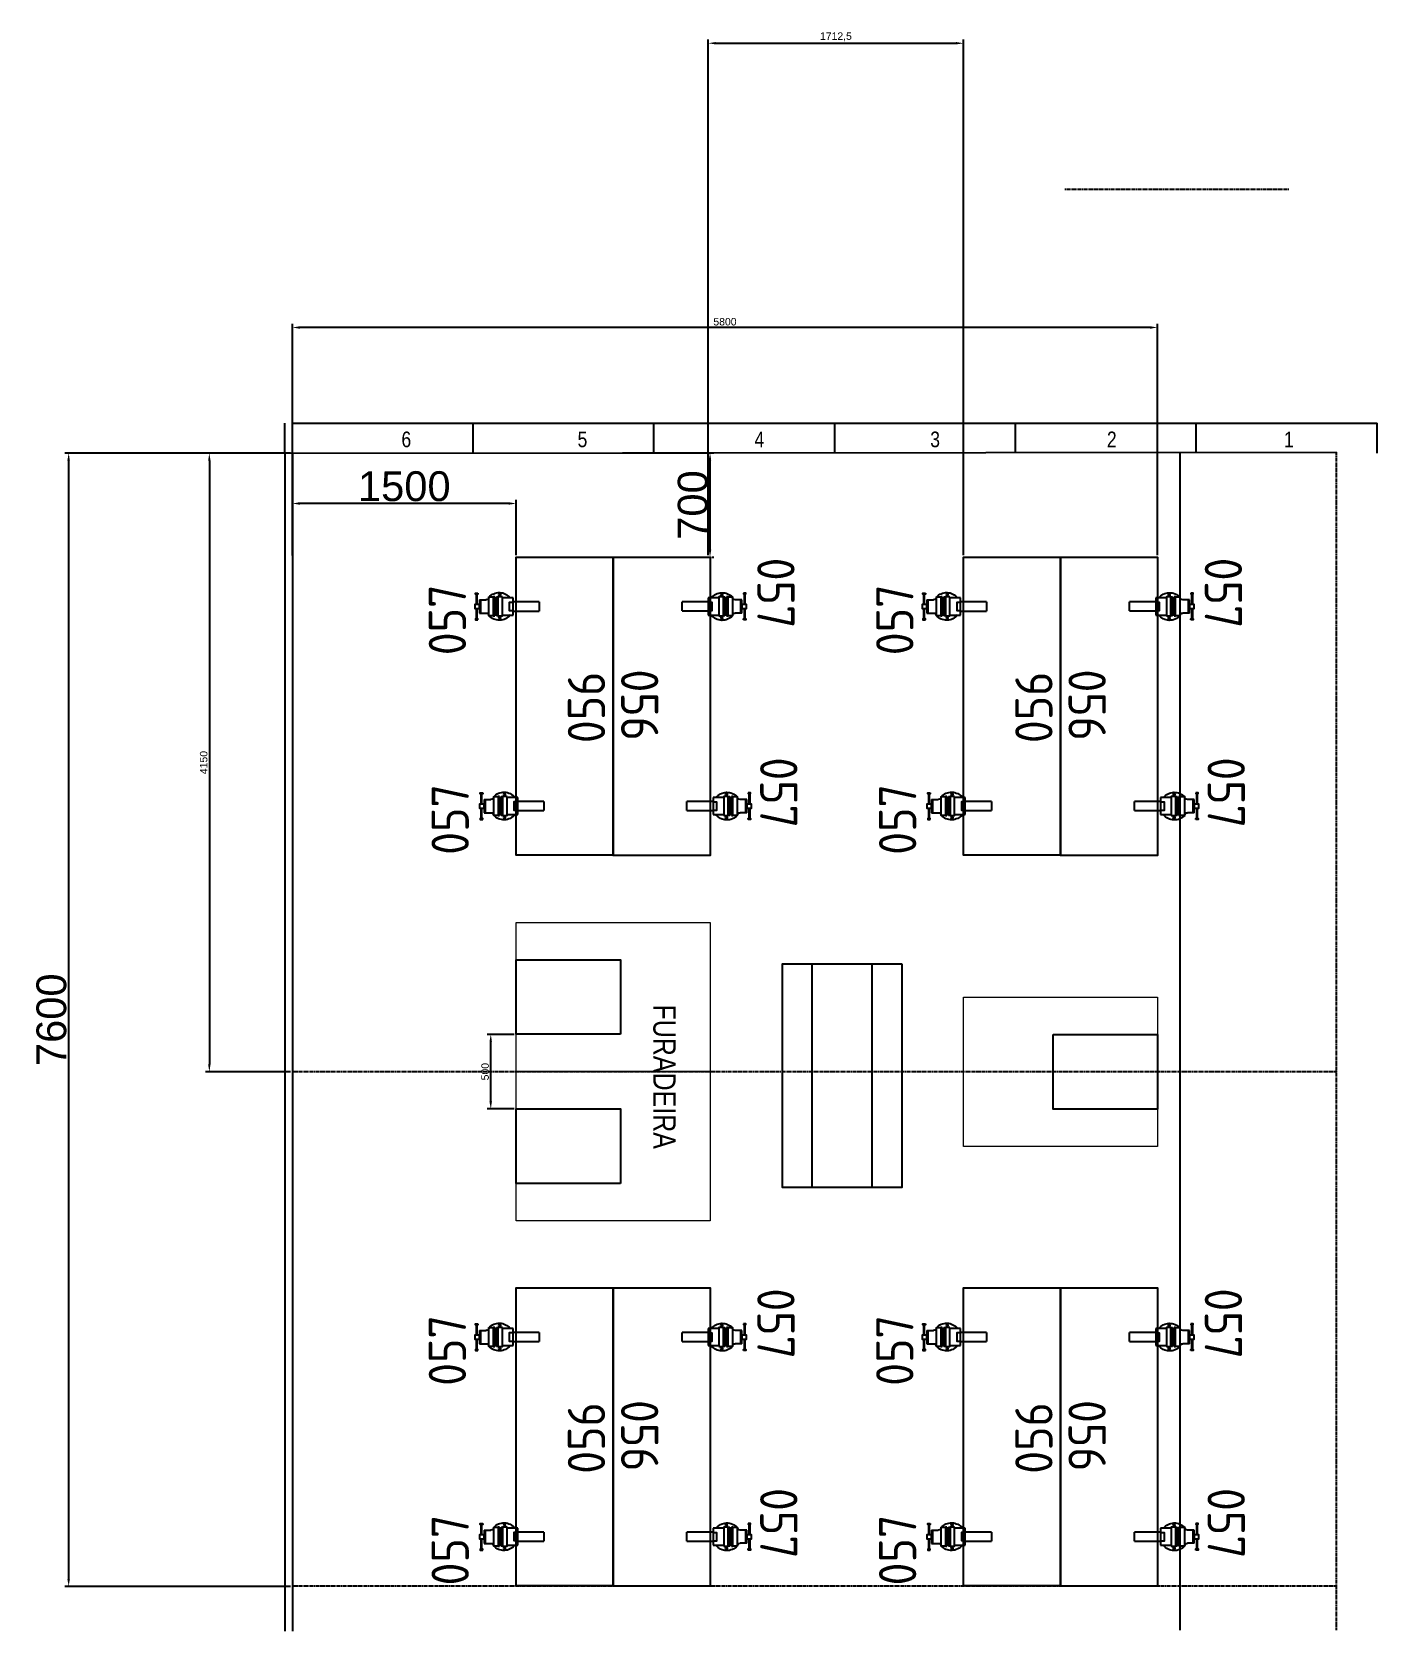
# Model space of a CAD drawing. Header units: millimetres. Extents: x 18768 to 1484868, y -11027 to 520152.
# Drawn here: x 1369951 to 1378969, y 295549 to 306273 of the extents above; entities that cross this region are included whole.
import ezdxf
from ezdxf.enums import TextEntityAlignment as Align

# ---------------------------------------------------------------- set-up
doc = ezdxf.new("R2010")
doc.units = ezdxf.units.MM
doc.linetypes.add('CENTER', pattern=[2.71, 2.2, -0.22, 0.07, -0.22])
doc.linetypes.add('DASHED2', pattern=[9.525, 6.35, -3.175])
for name, color, linetype in [('A Construir', 1, 'Continuous'), ('L025-TEXTO', 7, 'Continuous'), ('L035-ARRANJO-EXISTENTE', 180, 'Continuous'), ('L035-TEXTO', 40, 'Continuous'), ('LCENTRO', 1, 'CENTER'), ('PAREDES', 7, 'Continuous')]:
    doc.layers.add(name, color=color, linetype=linetype)
doc.styles.add('ISO-CP--25', font='isocp.shx', dxfattribs={"height": 250})
doc.styles.get("Standard").update_dxf_attribs({"font": 'arial.ttf'})
doc.dimstyles.new('Anotativo', dxfattribs={"dimscale": 0, "dimtxt": 2.5, "dimasz": 2.5, "dimexe": 1.25, "dimexo": 0.625, "dimtad": 1, "dimtxsty": 'Standard', "dimcen": 2.5, "dimadec": 0, "dimazin": 0, "dimtfac": 1, "dimtmove": 0, "dimatfit": 3, "dimfxl": 1, "dimarcsym": 0})

# ---------------------------------------------------------------- blocks, each defined once
blk = doc.blocks.new('BL_SENAI_id9310100290')
at = {"layer": 'L035-ARRANJO-EXISTENTE', "color": 0}
for p, q in [((-340, 112), (-340, 227)), ((-340, 227), (-272, 227)), ((-228, 233), (-238, 233)), ((-238, 219), (-238, 106)), ((-228, 106), (-228, 233)), ((-217, 106), (-217, 233)), ((-217, 233), (-207, 233)), ((-207, 219), (-207, 106)), ((-515, 200), (-515, 139)), ((-515, 200), (-340, 200)), ((-340, 139), (-515, 139)), ((-272, 112), (-340, 112)), ((-178, 144), (-178, 195)), ((-114, 214), (-159, 214)), ((-114, 125), (-159, 125)), ((-121, 214), (-121, 125)), ((-114, 214), (-114, 125)), ((-238, 106), (-228, 106)), ((-207, 106), (-217, 106))]:
    blk.add_line(p, q, dxfattribs=at)
for points in [[(-268, 233), (-238, 233), (-238, 106), (-268, 106)], [(-178, 233), (-207, 233), (-207, 106), (-178, 106)], [(-104, 259), (-104, 252), (-88, 252), (-88, 259)], [(-340, 143), (-340, 197), (-314, 197), (-314, 143)], [(-114, 156), (-114, 183), (-83, 183), (-83, 156)], [(-104, 80), (-104, 86), (-88, 86), (-88, 80)]]:
    blk.add_lwpolyline(points, close=True, dxfattribs=at)
for points in [[(-99, 183), (-99, 252), (-92, 252), (-92, 183)], [(-92, 156), (-92, 86), (-99, 86), (-99, 156)]]:
    blk.add_lwpolyline(points, dxfattribs=at)
for centre in [(-250, 248), (-250, 92)]:
    blk.add_circle(centre, 7.45, dxfattribs=at)
for centre, radius, start, end in [((-247, 170), 92.8, 41.7386, 141.8707), ((-272, 231), 4.33, 270, 0), ((-159, 233), 19, 180, 270), ((-247, 170), 92.8, 218.1293, 318.2614), ((-272, 108), 4.33, 0, 90), ((-159, 106), 19, 90, 180)]:
    blk.add_arc(centre, radius, start, end, dxfattribs=at)
at = {"layer": 'L025-TEXTO', "style": 'ISO-CP--25'}
blk.add_attdef('rmp_mt_codmaterial', (15, 15), '', height=40, dxfattribs=at)
at = {"layer": 'L025-TEXTO', "style": 'ISO-CP--25', "flags": 1}
for tag in ['rmp_mt_nomeunid', 'rmp_mt_potencia', 'rmp_mt_cod']:
    blk.add_attdef(tag, (15, 15), '', height=40, dxfattribs=at)
blk = doc.blocks.new('BL_SENAI_id9320240650')
at = {"layer": 'L035-ARRANJO-EXISTENTE', "color": 0}
blk.add_lwpolyline([(-595, 399), (-595, -251), (1405, -251), (1405, 399)], close=True, dxfattribs=at)
at = {"layer": 'L025-TEXTO', "style": 'ISO-CP--25'}
blk.add_attdef('rmp_mt_codmaterial', (15, 15), '', height=40, dxfattribs=at)
at = {"layer": 'L025-TEXTO', "style": 'ISO-CP--25', "flags": 1}
for tag in ['rmp_mt_nomeunid', 'rmp_mt_potencia', 'rmp_mt_cod']:
    blk.add_attdef(tag, (15, 15), '', height=40, dxfattribs=at)
blk = doc.blocks.new('*D525')
at = {"layer": 'DEFPOINTS', "color": 0, "linetype": 'ByBlock', "lineweight": 15, "transparency": 16777216}
for p in [(1370197, 303449), (1371697, 303449), (1371697, 295849)]:
    blk.add_point(p, dxfattribs=at)
at = {"layer": 'PAREDES', "color": 0, "linetype": 'ByBlock', "lineweight": -2, "transparency": 16777216}
for p, q in [((1371684, 303449), (1370172, 303449)), ((1370197, 295899), (1370197, 303399)), ((1371684, 295849), (1370172, 295849))]:
    blk.add_line(p, q, dxfattribs=at)
at = {"layer": 'PAREDES', "color": 0, "linetype": 'ByBlock', "lineweight": 15, "transparency": 16777216}
for points in [[(1370188, 303399), (1370205, 303399), (1370197, 303449)], [(1370188, 295899), (1370205, 295899), (1370197, 295849)]]:
    blk.add_solid(points, dxfattribs=at)
at = {"layer": 'PAREDES', "color": 0, "linetype": 'ByBlock', "lineweight": 15, "transparency": 16777216, "insert": (1370082, 299649), "char_height": 200, "attachment_point": 5, "rotation": 90}
blk.add_mtext('7600', dxfattribs=at)
blk = doc.blocks.new('*D526')
at = {"layer": 'DEFPOINTS', "color": 0, "linetype": 'ByBlock', "lineweight": 15, "transparency": 16777216}
for p in [(1371697, 303111), (1371697, 302749), (1373197, 302751)]:
    blk.add_point(p, dxfattribs=at)
at = {"layer": 'PAREDES', "color": 0, "linetype": 'ByBlock', "lineweight": -2, "transparency": 16777216}
for p, q in [((1371697, 302762), (1371697, 303136)), ((1373147, 303111), (1371747, 303111)), ((1373197, 302764), (1373197, 303136))]:
    blk.add_line(p, q, dxfattribs=at)
at = {"layer": 'PAREDES', "color": 0, "linetype": 'ByBlock', "lineweight": 15, "transparency": 16777216}
for points in [[(1371747, 303120), (1371747, 303103), (1371697, 303111)], [(1373147, 303120), (1373147, 303103), (1373197, 303111)]]:
    blk.add_solid(points, dxfattribs=at)
at = {"layer": 'PAREDES', "color": 0, "linetype": 'ByBlock', "lineweight": 15, "transparency": 16777216, "insert": (1372447, 303226), "char_height": 200, "attachment_point": 5}
blk.add_mtext('1500', dxfattribs=at)
blk = doc.blocks.new('*D527')
at = {"layer": 'DEFPOINTS', "color": 0, "linetype": 'ByBlock', "lineweight": 15, "transparency": 16777216}
for p in [(1373897, 303451), (1374497, 303451), (1374497, 302751)]:
    blk.add_point(p, dxfattribs=at)
at = {"layer": 'PAREDES', "color": 0, "linetype": 'ByBlock', "lineweight": -2, "transparency": 16777216}
for p, q in [((1373909, 303451), (1374522, 303451)), ((1374497, 302801), (1374497, 303401)), ((1374509, 302751), (1374522, 302751))]:
    blk.add_line(p, q, dxfattribs=at)
at = {"layer": 'PAREDES', "color": 0, "linetype": 'ByBlock', "lineweight": 15, "transparency": 16777216}
for points in [[(1374488, 303401), (1374505, 303401), (1374497, 303451)], [(1374488, 302801), (1374505, 302801), (1374497, 302751)]]:
    blk.add_solid(points, dxfattribs=at)
at = {"layer": 'PAREDES', "color": 0, "linetype": 'ByBlock', "lineweight": 15, "transparency": 16777216, "insert": (1374382, 303101), "char_height": 200, "attachment_point": 5, "rotation": 90}
blk.add_mtext('700', dxfattribs=at)
blk = doc.blocks.new('*D793')
at = {"layer": 'A Construir', "color": 0, "linetype": 'ByBlock', "lineweight": -2, "transparency": 16777216}
for p, q in [((1371697, 302764), (1371697, 304317)), ((1377447, 304292), (1371747, 304292)), ((1377497, 302764), (1377497, 304317))]:
    blk.add_line(p, q, dxfattribs=at)
at = {"layer": 'A Construir', "color": 0, "linetype": 'ByBlock', "lineweight": 15, "transparency": 16777216}
for points in [[(1371747, 304300), (1371747, 304283), (1371697, 304292)], [(1377447, 304300), (1377447, 304283), (1377497, 304292)]]:
    blk.add_solid(points, dxfattribs=at)
at = {"layer": 'DEFPOINTS', "color": 0, "linetype": 'ByBlock', "lineweight": 15, "transparency": 16777216}
for p in [(1371697, 304292), (1371697, 302751), (1377497, 302751)]:
    blk.add_point(p, dxfattribs=at)
at = {"layer": 'A Construir', "color": 0, "linetype": 'ByBlock', "lineweight": 15, "transparency": 16777216, "insert": (1374597, 304330), "char_height": 50, "attachment_point": 5}
blk.add_mtext('5800', dxfattribs=at)
blk = doc.blocks.new('*D794')
at = {"layer": 'DEFPOINTS', "color": 0, "linetype": 'ByBlock', "lineweight": 15, "transparency": 16777216}
for p in [(1373027, 299551), (1373197, 299551, -50), (1373197, 299051)]:
    blk.add_point(p, dxfattribs=at)
at = {"layer": 'PAREDES', "color": 0, "linetype": 'ByBlock', "lineweight": -2, "transparency": 16777216}
for p, q in [((1373184, 299551), (1373002, 299551)), ((1373027, 299101), (1373027, 299501)), ((1373184, 299051), (1373002, 299051))]:
    blk.add_line(p, q, dxfattribs=at)
at = {"layer": 'PAREDES', "color": 0, "linetype": 'ByBlock', "lineweight": 15, "transparency": 16777216}
for points in [[(1373018, 299501), (1373035, 299501), (1373027, 299551)], [(1373018, 299101), (1373035, 299101), (1373027, 299051)]]:
    blk.add_solid(points, dxfattribs=at)
at = {"layer": 'PAREDES', "color": 0, "linetype": 'ByBlock', "lineweight": 15, "transparency": 16777216, "insert": (1372989, 299301), "char_height": 50, "attachment_point": 5, "rotation": 90}
blk.add_mtext('500', dxfattribs=at)
blk = doc.blocks.new('*D795')
at = {"layer": 'A Construir', "color": 0, "linetype": 'ByBlock', "lineweight": -2, "transparency": 16777216}
for p, q in [((1371684, 303449), (1371115, 303449)), ((1371140, 303399), (1371140, 299349)), ((1371684, 299299), (1371115, 299299))]:
    blk.add_line(p, q, dxfattribs=at)
at = {"layer": 'A Construir', "color": 0, "linetype": 'ByBlock', "lineweight": 15, "transparency": 16777216}
for points in [[(1371132, 303399), (1371148, 303399), (1371140, 303449)], [(1371132, 299349), (1371148, 299349), (1371140, 299299)]]:
    blk.add_solid(points, dxfattribs=at)
at = {"layer": 'DEFPOINTS', "color": 0, "linetype": 'ByBlock', "lineweight": 15, "transparency": 16777216}
for p in [(1371697, 303449), (1371140, 299299), (1371697, 299299)]:
    blk.add_point(p, dxfattribs=at)
at = {"layer": 'A Construir', "color": 0, "linetype": 'ByBlock', "lineweight": 15, "transparency": 16777216, "insert": (1371102, 301374), "char_height": 50, "attachment_point": 5, "rotation": 90}
blk.add_mtext('4150', dxfattribs=at)
blk = doc.blocks.new('*D797')
at = {"layer": 'A Construir', "color": 0, "linetype": 'ByBlock', "lineweight": -2, "transparency": 16777216}
for p, q in [((1374484, 302764), (1374484, 306223)), ((1374534, 306198), (1376147, 306198)), ((1376197, 302764), (1376197, 306223))]:
    blk.add_line(p, q, dxfattribs=at)
at = {"layer": 'A Construir', "color": 0, "linetype": 'ByBlock', "lineweight": 15, "transparency": 16777216}
for points in [[(1374534, 306206), (1374534, 306190), (1374484, 306198)], [(1376147, 306206), (1376147, 306190), (1376197, 306198)]]:
    blk.add_solid(points, dxfattribs=at)
at = {"layer": 'DEFPOINTS', "color": 0, "linetype": 'ByBlock', "lineweight": 15, "transparency": 16777216}
for p in [(1376197, 306198), (1374484, 302751), (1376197, 302751)]:
    blk.add_point(p, dxfattribs=at)
at = {"layer": 'A Construir', "color": 0, "linetype": 'ByBlock', "lineweight": 15, "transparency": 16777216, "insert": (1375341, 306241), "char_height": 50, "attachment_point": 5}
blk.add_mtext('1712,5', dxfattribs=at)

msp = doc.modelspace()

# ---------------------------------------------------------------- linework, layer by layer
at = {"color": 1, "linetype": 'DASHED2'}
for p, q in [((1376876.771, 305219.483), (1378376.774, 305219.483)), ((1378696.765, 295555.569), (1378696.765, 303455.569)), ((1378696.765, 299299.486), (1371696.771, 299299.486)), ((1378696.765, 295849.486), (1371696.771, 295849.486))]:
    msp.add_line(p, q, dxfattribs=at)
at = {"color": 1}
for p, q in [((1371646.771, 303449.486), (1371646.771, 303649.486)), ((1371696.771, 303449.486), (1371696.771, 303649.486)), ((1371696.771, 303449.486), (1371696.771, 303649.486)), ((1372908.771, 303449.486), (1372908.771, 303649.486)), ((1372908.771, 303449.486), (1372908.771, 303649.486)), ((1374120.771, 303449.486), (1374120.771, 303649.486)), ((1374120.771, 303449.486), (1374120.771, 303649.486)), ((1375332.771, 303449.486), (1375332.771, 303649.486)), ((1375332.771, 303449.486), (1375332.771, 303649.486)), ((1376544.771, 303449.486), (1376544.771, 303649.486)), ((1376544.771, 303449.486), (1376544.771, 303649.486)), ((1377756.771, 303449.486), (1377756.771, 303649.486)), ((1377756.771, 303449.486), (1377756.771, 303649.486)), ((1378968.771, 303449.486), (1378968.771, 303649.486)), ((1378968.771, 303449.486), (1378968.771, 303649.486))]:
    msp.add_line(p, q, dxfattribs=at)
for p, q in [((1371646.771, 303449.486), (1371646.771, 295549.486)), ((1371696.771, 303449.486), (1371696.771, 295549.486)), ((1377646.769, 303454.663), (1377646.769, 295554.663)), ((1375182.314, 298524.718), (1375182.314, 300024.718)), ((1375582.314, 300024.718), (1375582.314, 298524.718))]:
    msp.add_line(p, q)
at = {"elevation": -50}
msp.add_lwpolyline([(1373896.772, 299551.426), (1373196.772, 299551.426), (1373196.772, 300051.426), (1373896.772, 300051.426)], close=True, dxfattribs=at)
for points in [[(1375782.314, 300024.718), (1375782.314, 298524.718), (1374982.314, 298524.718), (1374982.314, 300024.718)], [(1376796.769, 299549.486), (1377496.769, 299549.486), (1377496.769, 299049.486), (1376796.769, 299049.486)], [(1373896.772, 298551.426), (1373196.772, 298551.426), (1373196.772, 299051.426), (1373896.772, 299051.426)]]:
    msp.add_lwpolyline(points, close=True)
at = {"layer": 'LCENTRO', "linetype": 'ByBlock', "lineweight": 15}
for points in [[(1374496.772, 299301.426), (1373196.772, 299301.426), (1373196.772, 300301.426), (1374496.772, 300301.426), (1374496.772, 299301.426)], [(1376196.769, 299799.486), (1377496.769, 299799.486), (1377496.769, 298799.486), (1376196.769, 298799.486), (1376196.769, 299799.486)], [(1374496.772, 298301.426), (1373196.772, 298301.426), (1373196.772, 299301.426), (1374496.772, 299301.426), (1374496.772, 298301.426)]]:
    msp.add_lwpolyline(points, dxfattribs=at)
at = {"layer": 'PAREDES'}
for p, q in [((1371696.771, 303649.486), (1378968.771, 303649.486)), ((1371646.771, 303449.486), (1378696.765, 303455.569))]:
    msp.add_line(p, q, dxfattribs=at)

# ---------------------------------------------------------------- block references
at = {"layer": 'L035-ARRANJO-EXISTENTE'}
ref = msp.add_blockref('BL_SENAI_id9320240650', (1373447.692, 301346.801), dxfattribs=dict(at, xscale=-1, rotation=270))
ref.add_attrib('rmp_mt_codmaterial', '056', dxfattribs={"layer": 'L025-TEXTO', "height": 250, "rotation": 90, "style": 'ISO-CP--25'}).set_placement((1373793.412, 301743.739), align=Align.CENTER)
ref = msp.add_blockref('BL_SENAI_id9320240650', (1374245.852, 302156.059), dxfattribs=dict(at, xscale=-1, rotation=90))
ref.add_attrib('rmp_mt_codmaterial', '056', dxfattribs={"layer": 'L025-TEXTO', "height": 250, "rotation": 270, "style": 'ISO-CP--25'}).set_placement((1373900.131, 301759.121), align=Align.CENTER)
ref = msp.add_blockref('BL_SENAI_id9320240650', (1376447.688, 301346.801), dxfattribs=dict(at, xscale=-1, rotation=270))
ref.add_attrib('rmp_mt_codmaterial', '056', dxfattribs={"layer": 'L025-TEXTO', "height": 250, "rotation": 90, "style": 'ISO-CP--25'}).set_placement((1376793.409, 301743.739), align=Align.CENTER)
ref = msp.add_blockref('BL_SENAI_id9320240650', (1377245.849, 302156.059), dxfattribs=dict(at, xscale=-1, rotation=90))
ref.add_attrib('rmp_mt_codmaterial', '056', dxfattribs={"layer": 'L025-TEXTO', "height": 250, "rotation": 270, "style": 'ISO-CP--25'}).set_placement((1376900.128, 301759.121), align=Align.CENTER)
ref = msp.add_blockref('BL_SENAI_id9310100290', (1374824.94, 302590.362), dxfattribs=dict(at, xscale=-1, rotation=180))
ref.add_attrib('rmp_mt_codmaterial', '057', dxfattribs={"layer": 'L025-TEXTO', "height": 250, "rotation": 270, "style": 'ISO-CP--25'}).set_placement((1374813.682, 302510.831), align=Align.CENTER)
ref = msp.add_blockref('BL_SENAI_id9310100290', (1377824.936, 302590.362), dxfattribs=dict(at, xscale=-1, rotation=180))
ref.add_attrib('rmp_mt_codmaterial', '057', dxfattribs={"layer": 'L025-TEXTO', "height": 250, "rotation": 270, "style": 'ISO-CP--25'}).set_placement((1377813.679, 302510.831), align=Align.CENTER)
ref = msp.add_blockref('BL_SENAI_id9310100290', (1372836.604, 302251.238), dxfattribs=dict(at, xscale=-1))
ref.add_attrib('rmp_mt_codmaterial', '057', dxfattribs={"layer": 'L025-TEXTO', "height": 250, "rotation": 90, "style": 'ISO-CP--25'}).set_placement((1372860.828, 302330.769), align=Align.CENTER)
ref = msp.add_blockref('BL_SENAI_id9310100290', (1375836.601, 302251.238), dxfattribs=dict(at, xscale=-1))
ref.add_attrib('rmp_mt_codmaterial', '057', dxfattribs={"layer": 'L025-TEXTO', "height": 250, "rotation": 90, "style": 'ISO-CP--25'}).set_placement((1375860.825, 302330.769), align=Align.CENTER)
ref = msp.add_blockref('BL_SENAI_id9310100290', (1374856.94, 301251.622), dxfattribs=dict(at, xscale=-1, rotation=180))
ref.add_attrib('rmp_mt_codmaterial', '057', dxfattribs={"layer": 'L025-TEXTO', "height": 250, "rotation": 270, "style": 'ISO-CP--25'}).set_placement((1374832.716, 301172.091), align=Align.CENTER)
ref = msp.add_blockref('BL_SENAI_id9310100290', (1377856.936, 301251.622), dxfattribs=dict(at, xscale=-1, rotation=180))
ref.add_attrib('rmp_mt_codmaterial', '057', dxfattribs={"layer": 'L025-TEXTO', "height": 250, "rotation": 270, "style": 'ISO-CP--25'}).set_placement((1377832.713, 301172.091), align=Align.CENTER)
ref = msp.add_blockref('BL_SENAI_id9310100290', (1372868.604, 300912.498), dxfattribs=dict(at, xscale=-1))
ref.add_attrib('rmp_mt_codmaterial', '057', dxfattribs={"layer": 'L025-TEXTO', "height": 250, "rotation": 90, "style": 'ISO-CP--25'}).set_placement((1372879.862, 300992.029), align=Align.CENTER)
ref = msp.add_blockref('BL_SENAI_id9310100290', (1375868.601, 300912.498), dxfattribs=dict(at, xscale=-1))
ref.add_attrib('rmp_mt_codmaterial', '057', dxfattribs={"layer": 'L025-TEXTO', "height": 250, "rotation": 90, "style": 'ISO-CP--25'}).set_placement((1375879.858, 300992.029), align=Align.CENTER)
ref = msp.add_blockref('BL_SENAI_id9320240650', (1373447.692, 296446.797), dxfattribs=dict(at, xscale=-1, rotation=270))
ref.add_attrib('rmp_mt_codmaterial', '056', dxfattribs={"layer": 'L025-TEXTO', "height": 250, "rotation": 90, "style": 'ISO-CP--25'}).set_placement((1373793.412, 296843.736), align=Align.CENTER)
ref = msp.add_blockref('BL_SENAI_id9320240650', (1374245.852, 297256.056), dxfattribs=dict(at, xscale=-1, rotation=90))
ref.add_attrib('rmp_mt_codmaterial', '056', dxfattribs={"layer": 'L025-TEXTO', "height": 250, "rotation": 270, "style": 'ISO-CP--25'}).set_placement((1373900.131, 296859.117), align=Align.CENTER)
ref = msp.add_blockref('BL_SENAI_id9310100290', (1374824.94, 297690.358), dxfattribs=dict(at, xscale=-1, rotation=180))
ref.add_attrib('rmp_mt_codmaterial', '057', dxfattribs={"layer": 'L025-TEXTO', "height": 250, "rotation": 270, "style": 'ISO-CP--25'}).set_placement((1374813.682, 297610.827), align=Align.CENTER)
ref = msp.add_blockref('BL_SENAI_id9320240650', (1376447.688, 296446.797), dxfattribs=dict(at, xscale=-1, rotation=270))
ref.add_attrib('rmp_mt_codmaterial', '056', dxfattribs={"layer": 'L025-TEXTO', "height": 250, "rotation": 90, "style": 'ISO-CP--25'}).set_placement((1376793.409, 296843.736), align=Align.CENTER)
ref = msp.add_blockref('BL_SENAI_id9320240650', (1377245.849, 297256.056), dxfattribs=dict(at, xscale=-1, rotation=90))
ref.add_attrib('rmp_mt_codmaterial', '056', dxfattribs={"layer": 'L025-TEXTO', "height": 250, "rotation": 270, "style": 'ISO-CP--25'}).set_placement((1376900.128, 296859.117), align=Align.CENTER)
ref = msp.add_blockref('BL_SENAI_id9310100290', (1377824.936, 297690.358), dxfattribs=dict(at, xscale=-1, rotation=180))
ref.add_attrib('rmp_mt_codmaterial', '057', dxfattribs={"layer": 'L025-TEXTO', "height": 250, "rotation": 270, "style": 'ISO-CP--25'}).set_placement((1377813.679, 297610.827), align=Align.CENTER)
ref = msp.add_blockref('BL_SENAI_id9310100290', (1372836.604, 297351.235), dxfattribs=dict(at, xscale=-1))
ref.add_attrib('rmp_mt_codmaterial', '057', dxfattribs={"layer": 'L025-TEXTO', "height": 250, "rotation": 90, "style": 'ISO-CP--25'}).set_placement((1372860.828, 297430.766), align=Align.CENTER)
ref = msp.add_blockref('BL_SENAI_id9310100290', (1375836.601, 297351.235), dxfattribs=dict(at, xscale=-1))
ref.add_attrib('rmp_mt_codmaterial', '057', dxfattribs={"layer": 'L025-TEXTO', "height": 250, "rotation": 90, "style": 'ISO-CP--25'}).set_placement((1375860.825, 297430.766), align=Align.CENTER)
ref = msp.add_blockref('BL_SENAI_id9310100290', (1374856.94, 296351.618), dxfattribs=dict(at, xscale=-1, rotation=180))
ref.add_attrib('rmp_mt_codmaterial', '057', dxfattribs={"layer": 'L025-TEXTO', "height": 250, "rotation": 270, "style": 'ISO-CP--25'}).set_placement((1374832.716, 296272.087), align=Align.CENTER)
ref = msp.add_blockref('BL_SENAI_id9310100290', (1377856.936, 296351.618), dxfattribs=dict(at, xscale=-1, rotation=180))
ref.add_attrib('rmp_mt_codmaterial', '057', dxfattribs={"layer": 'L025-TEXTO', "height": 250, "rotation": 270, "style": 'ISO-CP--25'}).set_placement((1377832.713, 296272.087), align=Align.CENTER)
ref = msp.add_blockref('BL_SENAI_id9310100290', (1372868.604, 296012.495), dxfattribs=dict(at, xscale=-1))
ref.add_attrib('rmp_mt_codmaterial', '057', dxfattribs={"layer": 'L025-TEXTO', "height": 250, "rotation": 90, "style": 'ISO-CP--25'}).set_placement((1372879.862, 296092.026), align=Align.CENTER)
ref = msp.add_blockref('BL_SENAI_id9310100290', (1375868.601, 296012.495), dxfattribs=dict(at, xscale=-1))
ref.add_attrib('rmp_mt_codmaterial', '057', dxfattribs={"layer": 'L025-TEXTO', "height": 250, "rotation": 90, "style": 'ISO-CP--25'}).set_placement((1375879.858, 296092.026), align=Align.CENTER)

# ---------------------------------------------------------------- texts
at = {"layer": 'L035-TEXTO', "width": 0.8}
for s, p in [('6', (1372427.955, 303488.771)), ('6', (1372427.955, 303488.771)), ('5', (1373608.809, 303488.771)), ('5', (1373608.809, 303488.771)), ('4', (1374795.164, 303488.771)), ('4', (1374795.164, 303488.771)), ('3', (1375973.382, 303488.771)), ('3', (1375973.382, 303488.771)), ('2', (1377157.732, 303488.771)), ('2', (1377157.732, 303488.771)), ('1', (1378345.748, 303488.771)), ('1', (1378345.748, 303488.771))]:
    msp.add_text(s, height=105, dxfattribs=at).set_placement(p)
msp.add_text('FURADEIRA', height=150, rotation=270, dxfattribs=at).set_placement((1374116.772, 299751.426))

# ---------------------------------------------------------------- dimensions: what is measured, and where the dimension line sits
at = {"layer": 'A Construir', "linetype": 'ByBlock', "lineweight": 15}
for base, p1, p2, picture, middle in [((1376196.769, 306198.126), (1374484.272, 302751.43), (1376196.769, 302751.43), '*D797', (1375340.52, 306240.674)), ((1371696.771, 304291.54), (1377496.769, 302751.43), (1371696.771, 302751.43), '*D793', (1374596.77, 304329.568))]:
    dim = msp.add_linear_dim(base=base, p1=p1, p2=p2, dimstyle='Anotativo', dxfattribs=at)
    dim.commit()
    dim.dimension.update_dxf_attribs({"geometry": picture, "text_midpoint": middle})
dim = msp.add_aligned_dim(p1=(1371696.771, 303449.486), p2=(1371696.771, 299299.486), distance=-556.74, dimstyle='Anotativo', dxfattribs=at)
dim.commit()
dim.dimension.update_dxf_attribs({"geometry": '*D795', "text_midpoint": (1371102.002, 301374.486)})
at = {"layer": 'PAREDES', "linetype": 'ByBlock', "lineweight": 15}
for base, p1, p2, picture, middle in [((1370196.771, 303449.486), (1371696.771, 295849.486), (1371696.771, 303449.486), '*D525', (1370082.156, 299649.486)), ((1374496.772, 303451.428), (1374496.772, 302751.43), (1373896.771, 303451.428), '*D527', (1374382.157, 303101.429))]:
    dim = msp.add_linear_dim(base=base, p1=p1, p2=p2, angle=90, dimstyle='Anotativo', override={"dimtxt": 10}, dxfattribs=at)
    dim.commit()
    dim.dimension.update_dxf_attribs({"geometry": picture, "text_midpoint": middle})
dim = msp.add_linear_dim(base=(1371696.771, 303111.43), p1=(1373196.772, 302751.43), p2=(1371696.771, 302749.486), dimstyle='Anotativo', override={"dimtxt": 10}, dxfattribs=at)
dim.commit()
dim.dimension.update_dxf_attribs({"geometry": '*D526', "text_midpoint": (1372446.771, 303226.045)})
dim = msp.add_linear_dim(base=(1373026.772, 299551.426), p1=(1373196.772, 299051.426), p2=(1373196.772, 299551.426, -50), angle=270, dimstyle='Anotativo', dxfattribs=at)
dim.commit()
dim.dimension.update_dxf_attribs({"geometry": '*D794', "text_midpoint": (1372988.743, 299301.426)})

doc.saveas('drawing.dxf')
